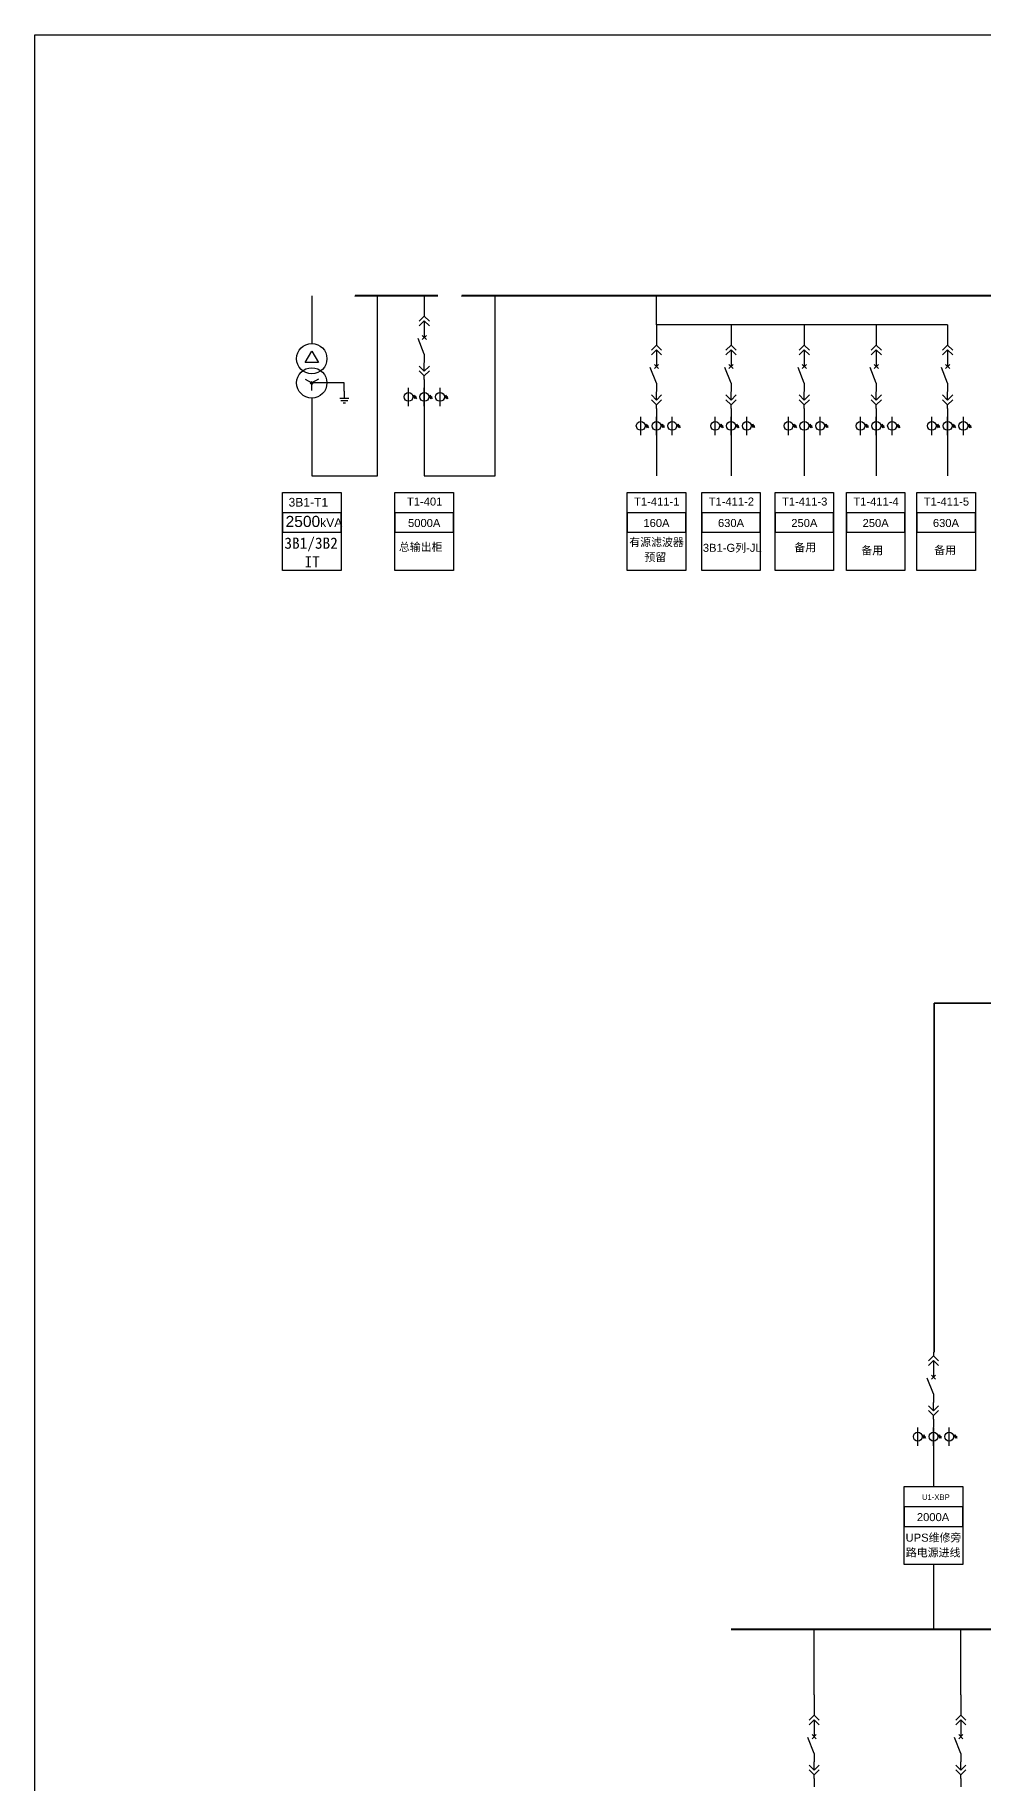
# Model space of a CAD drawing. Header units: millimetres. Extents: x -3460 to -460, y 6070 to 9130.
# Drawn here: x -1830 to -1745.6, y 7125.8 to 7281.5 of the extents above; entities that cross this region are included whole.
import ezdxf
from ezdxf.enums import TextEntityAlignment as Align

# ---------------------------------------------------------------- set-up
doc = ezdxf.new("R2010")
doc.units = ezdxf.units.MM
doc.header["$LTSCALE"] = 1000
doc.header["$MEASUREMENT"] = 0
doc.linetypes.add('CENTER', pattern=[2, 1.25, -0.25, 0.25, -0.25])
doc.linetypes.add('CONTINOUS', pattern=[0])
doc.styles.get("Standard").update_dxf_attribs({"font": 'arial.ttf'})

# ---------------------------------------------------------------- blocks, each defined once
blk = doc.blocks.new('DYDQAA05')
at = {"color": 0}
blk.add_lwpolyline([(0, 0), (0, -7)], dxfattribs=at)
blk = doc.blocks.new('DYDQAA03')
at = {"color": 0}
for points in [[(0, 0), (0, -1.5)], [(-2.12, -3.62), (0, -1.5)], [(-2.12, -5.62), (0, -3.5)], [(2.12, -3.62), (0, -1.5)], [(2.12, -5.62), (0, -3.5)], [(0, -3.5), (0, -7)]]:
    blk.add_lwpolyline(points, dxfattribs=at)
blk = doc.blocks.new('DYDQAA09')
at = {"color": 0}
blk.add_lwpolyline([(0, 0), (0, -3.5)], dxfattribs=at)
blk.add_lwpolyline([(0, 0), (0, -3.5)], dxfattribs=at)
blk.add_lwpolyline([(0, 0), (0, -3.5)], dxfattribs=at)
blk.add_lwpolyline([(0, 0), (0, -3.5)], dxfattribs=at)
blk.add_lwpolyline([(0, 0), (0, -3.5)], dxfattribs=at)
blk.add_lwpolyline([(0, 0), (0, -3.5)], dxfattribs=at)
blk.add_lwpolyline([(0, 0), (0, -3.5)], dxfattribs=at)
blk.add_lwpolyline([(0, 0), (0, -3.5)], dxfattribs=at)
blk.add_lwpolyline([(0, 0), (0, -3.5)], dxfattribs=at)
blk = doc.blocks.new('DYDQ0201')
at = {"color": 0}
for points in [[(0.86, -0.86), (-0.86, 0.86)], [(-0.86, -0.86), (0.86, 0.86)], [(0, -7), (-2.61, -0.37)]]:
    blk.add_lwpolyline(points, dxfattribs=at)
blk = doc.blocks.new('DYDQAA04')
at = {"color": 0}
for points in [[(0, -3.5), (0, 0)], [(-2.12, -1.38), (0, -3.5)], [(-2.12, -3.38), (0, -5.5)], [(2.12, -1.38), (0, -3.5)], [(2.12, -3.38), (0, -5.5)], [(0, -7), (0, -5.5)]]:
    blk.add_lwpolyline(points, dxfattribs=at)
blk = doc.blocks.new('A$C03DD39B5')
for p, q in [((417, 475), (283, 392)), ((417, 422), (283, 339)), ((350, 333), (350, 467))]:
    blk.add_line(p, q)
blk.add_lwpolyline([(700, 167), (0, 167)])
blk.add_circle((350, 167), 167)

msp = doc.modelspace()

# ---------------------------------------------------------------- linework, layer by layer
for p, q in [((-1805.35, 7258.24, 22776.64), (-1805.35, 7254, 18165.71)), ((-1799.49, 7242.22, 18165.71), (-1799.49, 7258.24, 19951.09)), ((-1789.03, 7242.22, 19951.09), (-1789.03, 7258.24, 19951.09)), ((-1774.65, 7255.66, 18567.82), (-1774.65, 7258.24, 19951.09)), ((-1774.65, 7255.66, 18567.82), (-1774.65, 7258.24, 19951.09)), ((-1748.73, 7255.66, 18567.77), (-1774.65, 7255.66, 18567.77)), ((-1805.93, 7252.31, 18165.71), (-1805.35, 7253.32, 18165.71)), ((-1805.93, 7252.31, 18165.71), (-1805.35, 7253.32, 18165.71)), ((-1805.35, 7253.32, 18165.71), (-1804.76, 7252.31, 18165.71)), ((-1804.76, 7252.31, 18165.71), (-1805.93, 7252.31, 18165.71)), ((-1805.93, 7250.82, 18165.71), (-1805.35, 7250.48, 18165.71)), ((-1805.35, 7250.58, 18165.71), (-1805.45, 7250.49, 18165.71)), ((-1805.31, 7250.58, 18165.71), (-1805.44, 7250.45, 18165.71)), ((-1805.39, 7250.57, 18165.71), (-1805.44, 7250.52, 18165.71)), ((-1805.3, 7250.57, 18165.71), (-1805.43, 7250.43, 18165.71)), ((-1805.27, 7250.55, 18165.71), (-1805.41, 7250.4, 18165.71)), ((-1805.26, 7250.53, 18165.71), (-1805.4, 7250.39, 18165.71)), ((-1805.25, 7250.5, 18165.71), (-1805.36, 7250.38, 18165.71)), ((-1804.76, 7250.82, 18165.71), (-1805.35, 7250.48, 18165.71)), ((-1805.35, 7249.8, 18165.71), (-1805.35, 7250.48, 18165.71)), ((-1802.46, 7250.48, 18165.71), (-1805.35, 7250.48, 18165.71)), ((-1805.24, 7250.48, 18165.71), (-1805.34, 7250.38, 18165.71)), ((-1795.33, 7250, 19951.09), (-1795.33, 7248.36, 19951.09)), ((-1805.35, 7249.13, 18165.71), (-1805.35, 7242.22, 18165.71)), ((-1802.86, 7249.13, 18165.71), (-1802.05, 7249.13, 18165.71)), ((-1802.76, 7248.92, 18165.71), (-1802.15, 7248.92, 18165.71)), ((-1802.56, 7248.72, 18165.71), (-1802.36, 7248.72, 18165.71)), ((-1795.33, 7248.36, 19951.09), (-1795.33, 7242.22, 19951.09)), ((-1774.65, 7247.42, 20768.98), (-1774.65, 7245.78, 20768.98)), ((-1768.02, 7247.42, 20768.98), (-1768.02, 7245.78, 20768.98)), ((-1761.49, 7247.42, 20768.98), (-1761.49, 7245.78, 20768.98)), ((-1755.08, 7247.42, 20768.98), (-1755.08, 7245.78, 20768.98)), ((-1748.73, 7247.42, 20768.98), (-1748.73, 7245.78, 20768.98)), ((-1774.65, 7245.78, 20768.98), (-1774.65, 7242.22, 20768.98)), ((-1768.02, 7245.78, 20768.98), (-1768.02, 7242.22, 20768.98)), ((-1761.49, 7245.78, 20768.98), (-1761.49, 7242.22, 20768.98)), ((-1755.08, 7245.78, 20768.98), (-1755.08, 7242.22, 20768.98)), ((-1748.73, 7245.78, 20768.98), (-1748.73, 7242.22, 20768.98)), ((-1805.35, 7242.22, 18165.71), (-1799.49, 7242.22, 18165.71)), ((-1795.33, 7242.22, 19951.09), (-1789.03, 7242.22, 19951.09)), ((-1749.99, 7157.41, 28130.53), (-1749.99, 7155.77, 28130.53)), ((-1749.99, 7155.77, 28130.53), (-1749.99, 7152.21, 28130.53)), ((-1749.99, 7145.25, 28130.53), (-1749.99, 7139.53, 28130.53)), ((-1760.62, 7133.65, -2169.71), (-1760.62, 7139.49, -786.44)), ((-1747.56, 7133.65, -2169.71), (-1747.56, 7139.49, -786.44))]:
    msp.add_line(p, q)
at = {"linetype": 'CENTER', "ltscale": 0.5}
msp.add_line((-1802.46, 7249.74, 18165.71), (-1802.46, 7250.48, 18165.71), dxfattribs=at)
at = {"color": 1, "lineweight": 40}
msp.add_line((-1768, 7139.49, 13571.13), (-1688.92, 7139.49, 13571.13), dxfattribs=at)
at = {"color": 1, "lineweight": 30, "ltscale": 0.002916}
msp.add_lwpolyline([(-1830, 7281.47), (-1485.6, 7281.47), (-1485.6, 6960), (-1830, 6960)], close=True, dxfattribs=at)
at = {"color": 1, "lineweight": 40, "ltscale": 100, "elevation": 19951.09}
for points in [[(-1794.13, 7258.24), (-1801.5, 7258.24), (-1801.5, 7258.24)], [(-1661.6, 7258.24), (-1792, 7258.24), (-1792, 7258.24)]]:
    msp.add_lwpolyline(points, dxfattribs=at)
at = {"elevation": 18165.71}
msp.add_lwpolyline([(-1802.46, 7249.74), (-1802.46, 7249.13)], dxfattribs=at)
for points, elevation in [([(-1807.95, 7240.73), (-1802.74, 7240.73), (-1802.74, 7233.78), (-1807.95, 7233.78)], 22717.29), ([(-1797.94, 7240.73), (-1792.73, 7240.73), (-1792.73, 7233.78), (-1797.94, 7233.78)], 19133.15), ([(-1777.26, 7240.73), (-1772.05, 7240.73), (-1772.05, 7233.78), (-1777.26, 7233.78)], 19951.04), ([(-1770.62, 7240.73), (-1765.41, 7240.73), (-1765.41, 7233.78), (-1770.62, 7233.78)], 19951.04), ([(-1764.09, 7240.73), (-1758.88, 7240.73), (-1758.88, 7233.78), (-1764.09, 7233.78)], 19951.04), ([(-1757.74, 7240.73), (-1752.53, 7240.73), (-1752.53, 7233.78), (-1757.74, 7233.78)], 19951.04), ([(-1751.47, 7240.73), (-1746.26, 7240.73), (-1746.26, 7233.78), (-1751.47, 7233.78)], 19951.04), ([(-1807.95, 7237.18), (-1802.74, 7237.18), (-1802.74, 7238.91), (-1807.95, 7238.91)], 22717.29), ([(-1797.94, 7237.18), (-1792.73, 7237.18), (-1792.73, 7238.91), (-1797.94, 7238.91)], 19133.15), ([(-1777.26, 7237.18), (-1772.05, 7237.18), (-1772.05, 7238.91), (-1777.26, 7238.91)], 19951.04), ([(-1770.62, 7237.18), (-1765.41, 7237.18), (-1765.41, 7238.91), (-1770.62, 7238.91)], 19951.04), ([(-1764.09, 7237.18), (-1758.88, 7237.18), (-1758.88, 7238.91), (-1764.09, 7238.91)], 19951.04), ([(-1757.74, 7237.18), (-1752.53, 7237.18), (-1752.53, 7238.91), (-1757.74, 7238.91)], 19951.04), ([(-1751.47, 7237.18), (-1746.26, 7237.18), (-1746.26, 7238.91), (-1751.47, 7238.91)], 19951.04), ([(-1752.6, 7152.21), (-1747.39, 7152.21), (-1747.39, 7145.25), (-1752.6, 7145.25)], 28130.53), ([(-1752.6, 7148.65), (-1747.39, 7148.65), (-1747.39, 7150.39), (-1752.6, 7150.39)], 28130.53)]:
    msp.add_lwpolyline(points, close=True, dxfattribs=dict(elevation=elevation))
at = {"color": 5, "lineweight": 35, "elevation": 19951.09}
msp.add_lwpolyline([(-1579.31, 7233.78), (-1579.31, 7195.24), (-1749.92, 7195.24), (-1749.92, 7164.16)], dxfattribs=at)
at = {"linetype": 'CONTINOUS'}
for centre in [(-1805.35, 7252.64, 18165.71), (-1805.35, 7250.48, 18165.71)]:
    msp.add_circle(centre, 1.35, dxfattribs=at)
msp.add_circle((-1805.35, 7250.48, 18165.71), 0.101)

# ---------------------------------------------------------------- block references
at = {"xscale": 0.2128954749704126, "yscale": 0.2128954749704126, "zscale": 0.2128954749704126}
for name, p in [('DYDQAA05', (-1795.33, 7258.24, 17749.88)), ('DYDQAA03', (-1795.33, 7256.75, 17749.88)), ('DYDQ0201', (-1795.33, 7254.52, 17749.88)), ('DYDQAA09', (-1795.33, 7255.26, 17749.88)), ('DYDQAA05', (-1774.65, 7255.66, 18567.77)), ('DYDQAA05', (-1768.02, 7255.66, 18567.77)), ('DYDQAA05', (-1761.49, 7255.66, 18567.77)), ('DYDQAA05', (-1755.08, 7255.66, 18567.77)), ('DYDQAA05', (-1748.73, 7255.66, 18567.77)), ('DYDQAA09', (-1795.33, 7253.03, 17749.88)), ('DYDQAA03', (-1774.65, 7254.17, 18567.77)), ('DYDQAA03', (-1768.02, 7254.17, 18567.77)), ('DYDQAA03', (-1761.49, 7254.17, 18567.77)), ('DYDQAA03', (-1755.08, 7254.17, 18567.77)), ('DYDQAA03', (-1748.73, 7254.17, 18567.77)), ('DYDQAA04', (-1795.33, 7252.28, 17749.88)), ('DYDQ0201', (-1774.65, 7251.94, 18567.77)), ('DYDQAA09', (-1774.65, 7252.68, 18567.77)), ('DYDQ0201', (-1768.02, 7251.94, 18567.77)), ('DYDQAA09', (-1768.02, 7252.68, 18567.77)), ('DYDQ0201', (-1761.49, 7251.94, 18567.77)), ('DYDQAA09', (-1761.49, 7252.68, 18567.77)), ('DYDQ0201', (-1755.08, 7251.94, 18567.77)), ('DYDQAA09', (-1755.08, 7252.68, 18567.77)), ('DYDQ0201', (-1748.73, 7251.94, 18567.77)), ('DYDQAA09', (-1748.73, 7252.68, 18567.77)), ('DYDQAA09', (-1795.33, 7250.79, 17749.88)), ('DYDQAA04', (-1774.65, 7249.7, 18567.77)), ('DYDQAA09', (-1774.65, 7250.45, 18567.77)), ('DYDQAA04', (-1768.02, 7249.7, 18567.77)), ('DYDQAA09', (-1768.02, 7250.45, 18567.77)), ('DYDQAA04', (-1761.49, 7249.7, 18567.77)), ('DYDQAA09', (-1761.49, 7250.45, 18567.77)), ('DYDQAA04', (-1755.08, 7249.7, 18567.77)), ('DYDQAA09', (-1755.08, 7250.45, 18567.77)), ('DYDQAA04', (-1748.73, 7249.7, 18567.77)), ('DYDQAA09', (-1748.73, 7250.45, 18567.77)), ('DYDQAA09', (-1774.65, 7248.21, 18567.77)), ('DYDQAA09', (-1768.02, 7248.21, 18567.77)), ('DYDQAA09', (-1761.49, 7248.21, 18567.77)), ('DYDQAA09', (-1755.08, 7248.21, 18567.77)), ('DYDQAA09', (-1748.73, 7248.21, 18567.77)), ('DYDQAA03', (-1749.99, 7164.16, 25929.31)), ('DYDQAA09', (-1749.99, 7162.67, 25929.31)), ('DYDQ0201', (-1749.99, 7161.93, 25929.31)), ('DYDQAA04', (-1749.99, 7159.69, 25929.31)), ('DYDQAA09', (-1749.99, 7160.44, 25929.31)), ('DYDQAA09', (-1749.99, 7158.2, 25929.31)), ('DYDQAA05', (-1760.62, 7133.65, -2169.71)), ('DYDQAA05', (-1747.56, 7133.65, -2169.71)), ('DYDQAA03', (-1760.62, 7132.16, -2169.71)), ('DYDQAA03', (-1747.56, 7132.16, -2169.71)), ('DYDQ0201', (-1760.62, 7129.92, -2169.71)), ('DYDQAA09', (-1760.62, 7130.67, -2169.71)), ('DYDQ0201', (-1747.56, 7129.92, -2169.71)), ('DYDQAA09', (-1747.56, 7130.67, -2169.71)), ('DYDQAA09', (-1760.62, 7128.43, -2169.71)), ('DYDQAA09', (-1747.56, 7128.43, -2169.71)), ('DYDQAA04', (-1760.62, 7127.69, -2169.71)), ('DYDQAA04', (-1747.56, 7127.69, -2169.71)), ('DYDQAA09', (-1760.62, 7126.2, -2169.71)), ('DYDQAA09', (-1747.56, 7126.2, -2169.71))]:
    msp.add_blockref(name, p, dxfattribs=at)
at = {"linetype": 'Continuous', "xscale": 0.002338875, "yscale": 0.002338875, "zscale": 0.002338875, "rotation": 270}
for p in [(-1797.12, 7250.05, 19951.09), (-1795.72, 7250.05, 19951.09), (-1794.32, 7250.05, 19951.09), (-1776.45, 7247.47, 20768.98), (-1775.04, 7247.47, 20768.98), (-1773.64, 7247.47, 20768.98), (-1769.81, 7247.47, 20768.98), (-1768.41, 7247.47, 20768.98), (-1767, 7247.47, 20768.98), (-1763.28, 7247.47, 20768.98), (-1761.88, 7247.47, 20768.98), (-1760.47, 7247.47, 20768.98), (-1756.88, 7247.47, 20768.98), (-1755.47, 7247.47, 20768.98), (-1754.07, 7247.47, 20768.98), (-1750.53, 7247.47, 20768.98), (-1749.12, 7247.47, 20768.98), (-1747.72, 7247.47, 20768.98), (-1751.78, 7157.46, 28130.53), (-1750.38, 7157.46, 28130.53), (-1748.98, 7157.46, 28130.53)]:
    msp.add_blockref('A$C03DD39B5', p, dxfattribs=at)

# ---------------------------------------------------------------- texts
at = {"lineweight": 0}
for s, height, p in [('T1-401', 0.713, (-1795.3, 7239.56, 17749.88)), ('T1-411-1', 0.713, (-1774.63, 7239.56, 18567.77)), ('T1-411-2', 0.713, (-1767.99, 7239.56, 18567.77)), ('T1-411-3', 0.713, (-1761.46, 7239.56, 18567.77)), ('T1-411-4', 0.713, (-1755.11, 7239.56, 18567.77)), ('T1-411-5', 0.713, (-1748.84, 7239.56, 18567.77)), ('5000A', 0.713, (-1795.34, 7237.65, 17749.88)), ('160A', 0.713, (-1774.66, 7237.65, 18567.77)), ('630A', 0.713, (-1768.02, 7237.65, 18567.77)), ('250A', 0.713, (-1761.49, 7237.65, 18567.77)), ('250A', 0.713, (-1755.14, 7237.65, 18567.77)), ('630A', 0.713, (-1748.88, 7237.65, 18567.77)), ('总输出柜', 0.713, (-1795.65, 7235.51, 17749.88)), ('有源滤波器', 0.713, (-1774.65, 7235.94, 18946.57)), ('3B1-G列-JL', 0.713, (-1767.91, 7235.44, 18567.77)), ('备用', 0.713, (-1761.41, 7235.48, 18567.77)), ('备用', 0.713, (-1755.44, 7235.21, 18567.77)), ('备用', 0.713, (-1748.95, 7235.23, 18567.77)), ('预留', 0.713, (-1774.76, 7234.6, 19072.87)), ('U1-XBP', 0.49, (-1749.78, 7151.01, 30331.74)), ('2000A', 0.713, (-1750.03, 7149.12, 27565.14)), ('UPS维修旁', 0.713, (-1749.99, 7147.29, 26999.8)), ('路电源进线', 0.713, (-1750.02, 7145.96, 26999.8))]:
    msp.add_text(s, height=height, dxfattribs=at).set_placement(p, align=Align.CENTER)
for s, insert, char_height, width, attachment_point in [('3B1-T1\\P', (-1807.42, 7240.24, 26717.25), 0.77, 1.1343, 1), ('{\\H0.9x;2500\\H0.77778x;kVA', (-1807.68, 7238.64, 21428.91), 1.1, 1.1343, 1), ('\\pi0.40812;{\\fSimSun|b0|i0|c134|p2;3B1/3B2\\P\\pi2.20141;IT\\P}', (-1808.2, 7235.38, 22717.29), 1, 5.6486, 4)]:
    msp.add_mtext(s, dxfattribs=dict(insert=insert, char_height=char_height, width=width, attachment_point=attachment_point))
at = {"insert": (-1751.01, 7146.83, 28004.23), "char_height": 0.00557, "attachment_point": 1}
msp.add_mtext('路电源进线', dxfattribs=at)

doc.saveas('drawing.dxf')
